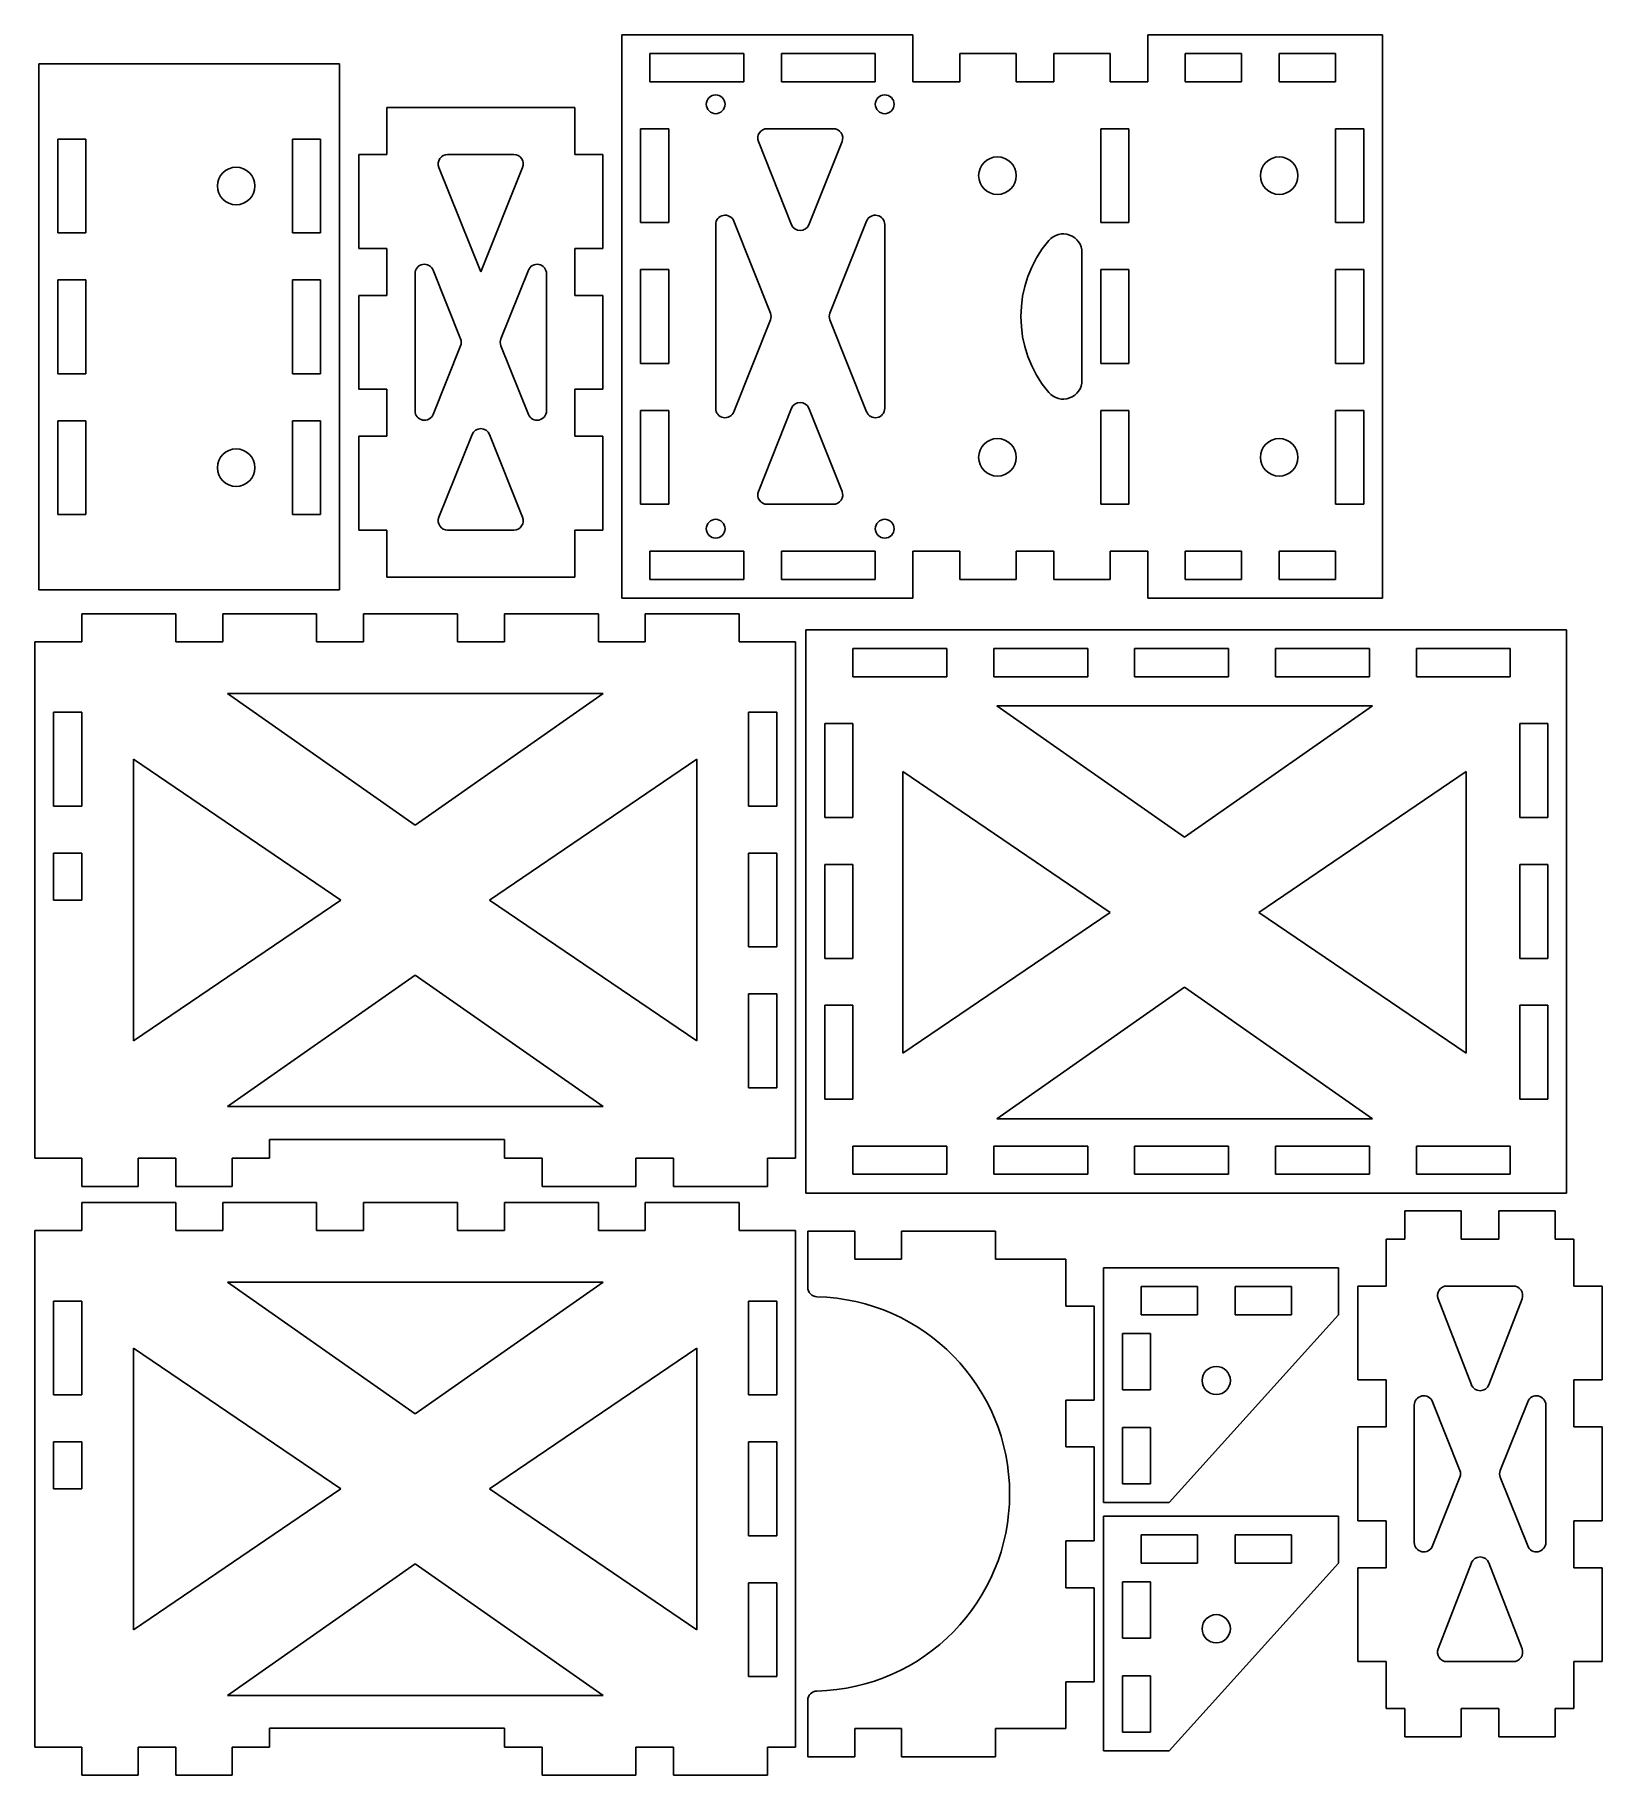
# Model space of a CAD drawing. Header units: millimetres. Extents: x 3336 to 3503, y 1452 to 1638.
import ezdxf

# ---------------------------------------------------------------- set-up
doc = ezdxf.new("R2010")
doc.units = ezdxf.units.MM

msp = doc.modelspace()

# ---------------------------------------------------------------- linework, layer by layer
at = {"color": 7, "linetype": 'Continuous', "lineweight": 25}
for p, q in [((3398.79, 1637.57), (3398.79, 1577.57)), ((3398.79, 1637.57), (3429.79, 1637.57)), ((3429.79, 1637.57), (3429.79, 1632.57)), ((3454.79, 1637.57), (3454.79, 1632.57)), ((3479.79, 1637.57), (3454.79, 1637.57)), ((3479.79, 1637.57), (3479.79, 1577.57)), ((3411.79, 1635.57), (3401.79, 1635.57)), ((3401.79, 1635.57), (3401.79, 1632.57)), ((3411.79, 1632.57), (3411.79, 1635.57)), ((3425.79, 1635.57), (3415.79, 1635.57)), ((3415.79, 1635.57), (3415.79, 1632.57)), ((3425.79, 1632.57), (3425.79, 1635.57)), ((3434.79, 1632.57), (3434.79, 1635.57)), ((3434.79, 1635.57), (3440.79, 1635.57)), ((3440.79, 1635.57), (3440.79, 1632.57)), ((3444.79, 1632.57), (3444.79, 1635.57)), ((3444.79, 1635.57), (3450.79, 1635.57)), ((3450.79, 1632.57), (3450.79, 1635.57)), ((3464.79, 1635.57), (3458.79, 1635.57)), ((3458.79, 1635.57), (3458.79, 1632.57)), ((3464.79, 1632.57), (3464.79, 1635.57)), ((3474.79, 1635.57), (3468.79, 1635.57)), ((3468.79, 1635.57), (3468.79, 1632.57)), ((3474.79, 1632.57), (3474.79, 1635.57)), ((3368.73, 1634.47), (3336.73, 1634.47)), ((3336.73, 1634.47), (3336.73, 1578.47)), ((3368.73, 1578.47), (3368.73, 1634.47)), ((3401.79, 1632.57), (3411.79, 1632.57)), ((3415.79, 1632.57), (3425.79, 1632.57)), ((3429.79, 1632.57), (3434.79, 1632.57)), ((3440.79, 1632.57), (3444.79, 1632.57)), ((3450.79, 1632.57), (3454.79, 1632.57)), ((3458.79, 1632.57), (3464.79, 1632.57)), ((3468.79, 1632.57), (3474.79, 1632.57)), ((3393.78, 1629.82), (3373.78, 1629.82)), ((3373.78, 1629.82), (3373.78, 1624.82)), ((3393.78, 1624.82), (3393.78, 1629.82)), ((3403.79, 1627.57), (3400.79, 1627.57)), ((3400.79, 1627.57), (3400.79, 1617.57)), ((3403.79, 1617.57), (3403.79, 1627.57)), ((3414.27, 1627.57), (3421.32, 1627.57)), ((3452.79, 1627.57), (3449.79, 1627.57)), ((3449.79, 1617.57), (3449.79, 1627.57)), ((3452.79, 1617.57), (3452.79, 1627.57)), ((3474.79, 1627.57), (3477.79, 1627.57)), ((3474.79, 1627.57), (3474.79, 1617.57)), ((3477.79, 1627.57), (3477.79, 1617.57)), ((3341.73, 1626.47), (3338.73, 1626.47)), ((3338.73, 1616.47), (3338.73, 1626.47)), ((3341.73, 1616.47), (3341.73, 1626.47)), ((3363.73, 1626.47), (3366.73, 1626.47)), ((3363.73, 1626.47), (3363.73, 1616.47)), ((3366.73, 1626.47), (3366.73, 1616.47)), ((3416.86, 1617.35), (3413.34, 1626.2)), ((3422.25, 1626.2), (3418.72, 1617.35)), ((3373.78, 1624.82), (3370.78, 1624.82)), ((3370.78, 1624.82), (3370.78, 1614.82)), ((3387.3, 1624.82), (3380.25, 1624.82)), ((3396.78, 1624.82), (3393.78, 1624.82)), ((3396.78, 1614.82), (3396.78, 1624.82)), ((3379.32, 1623.45), (3383.78, 1612.32)), ((3383.78, 1612.32), (3388.23, 1623.45)), ((3341.73, 1616.47), (3338.73, 1616.47)), ((3363.73, 1616.47), (3366.73, 1616.47)), ((3400.79, 1617.57), (3403.79, 1617.57)), ((3408.79, 1597.79), (3408.79, 1617.36)), ((3410.72, 1617.73), (3414.62, 1607.94)), ((3420.96, 1607.94), (3424.86, 1617.73)), ((3426.79, 1617.36), (3426.79, 1597.79)), ((3452.79, 1617.57), (3449.79, 1617.57)), ((3474.79, 1617.57), (3477.79, 1617.57)), ((3370.78, 1614.82), (3373.78, 1614.82)), ((3373.78, 1614.82), (3373.78, 1609.82)), ((3393.78, 1609.82), (3393.78, 1614.82)), ((3393.78, 1614.82), (3396.78, 1614.82)), ((3447.79, 1614.37), (3447.79, 1600.77)), ((3341.73, 1611.47), (3338.73, 1611.47)), ((3338.73, 1601.47), (3338.73, 1611.47)), ((3341.73, 1601.47), (3341.73, 1611.47)), ((3363.73, 1611.47), (3363.73, 1601.47)), ((3363.73, 1611.47), (3366.73, 1611.47)), ((3366.73, 1611.47), (3366.73, 1601.47)), ((3376.78, 1612.13), (3376.78, 1597.52)), ((3381.63, 1605.2), (3378.7, 1612.5)), ((3388.85, 1612.5), (3385.92, 1605.2)), ((3390.78, 1597.52), (3390.78, 1612.13)), ((3403.79, 1612.57), (3400.79, 1612.57)), ((3400.79, 1612.57), (3400.79, 1602.57)), ((3403.79, 1602.57), (3403.79, 1612.57)), ((3452.79, 1612.57), (3449.79, 1612.57)), ((3449.79, 1602.57), (3449.79, 1612.57)), ((3452.79, 1602.57), (3452.79, 1612.57)), ((3474.79, 1612.57), (3477.79, 1612.57)), ((3474.79, 1612.57), (3474.79, 1602.57)), ((3477.79, 1612.57), (3477.79, 1602.57)), ((3373.78, 1609.82), (3370.78, 1609.82)), ((3370.78, 1609.82), (3370.78, 1599.82)), ((3396.78, 1609.82), (3393.78, 1609.82)), ((3396.78, 1599.82), (3396.78, 1609.82)), ((3414.62, 1607.2), (3410.72, 1597.42)), ((3424.86, 1597.42), (3420.96, 1607.2)), ((3378.7, 1597.15), (3381.63, 1604.45)), ((3385.92, 1604.45), (3388.85, 1597.15)), ((3400.79, 1602.57), (3403.79, 1602.57)), ((3452.79, 1602.57), (3449.79, 1602.57)), ((3474.79, 1602.57), (3477.79, 1602.57)), ((3341.73, 1601.47), (3338.73, 1601.47)), ((3363.73, 1601.47), (3366.73, 1601.47)), ((3370.78, 1599.82), (3373.78, 1599.82)), ((3373.78, 1599.82), (3373.78, 1594.82)), ((3393.78, 1594.82), (3393.78, 1599.82)), ((3393.78, 1599.82), (3396.78, 1599.82)), ((3413.34, 1588.94), (3416.86, 1597.79)), ((3418.72, 1597.79), (3422.25, 1588.94)), ((3338.73, 1586.47), (3338.73, 1596.47)), ((3341.73, 1596.47), (3338.73, 1596.47)), ((3341.73, 1586.47), (3341.73, 1596.47)), ((3363.73, 1596.47), (3363.73, 1586.47)), ((3363.73, 1596.47), (3366.73, 1596.47)), ((3366.73, 1596.47), (3366.73, 1586.47)), ((3403.79, 1597.57), (3400.79, 1597.57)), ((3400.79, 1597.57), (3400.79, 1587.57)), ((3403.79, 1587.57), (3403.79, 1597.57)), ((3452.79, 1597.57), (3449.79, 1597.57)), ((3449.79, 1587.57), (3449.79, 1597.57)), ((3452.79, 1587.57), (3452.79, 1597.57)), ((3474.79, 1597.57), (3477.79, 1597.57)), ((3474.79, 1597.57), (3474.79, 1587.57)), ((3477.79, 1597.57), (3477.79, 1587.57)), ((3373.78, 1594.82), (3370.78, 1594.82)), ((3370.78, 1594.82), (3370.78, 1584.82)), ((3382.85, 1595), (3379.32, 1586.2)), ((3388.23, 1586.2), (3384.7, 1595)), ((3396.78, 1594.82), (3393.78, 1594.82)), ((3396.78, 1584.82), (3396.78, 1594.82)), ((3400.79, 1587.57), (3403.79, 1587.57)), ((3421.32, 1587.57), (3414.27, 1587.57)), ((3452.79, 1587.57), (3449.79, 1587.57)), ((3474.79, 1587.57), (3477.79, 1587.57)), ((3341.73, 1586.47), (3338.73, 1586.47)), ((3363.73, 1586.47), (3366.73, 1586.47)), ((3370.78, 1584.82), (3373.78, 1584.82)), ((3373.78, 1584.82), (3373.78, 1579.82)), ((3380.25, 1584.82), (3387.3, 1584.82)), ((3393.78, 1579.82), (3393.78, 1584.82)), ((3393.78, 1584.82), (3396.78, 1584.82)), ((3411.79, 1582.57), (3401.79, 1582.57)), ((3401.79, 1582.57), (3401.79, 1579.57)), ((3411.79, 1579.57), (3411.79, 1582.57)), ((3425.79, 1582.57), (3415.79, 1582.57)), ((3415.79, 1582.57), (3415.79, 1579.57)), ((3425.79, 1579.57), (3425.79, 1582.57)), ((3429.79, 1582.57), (3434.79, 1582.57)), ((3429.79, 1582.57), (3429.79, 1577.57)), ((3434.79, 1582.57), (3434.79, 1579.57)), ((3440.79, 1582.57), (3444.79, 1582.57)), ((3440.79, 1579.57), (3440.79, 1582.57)), ((3444.79, 1582.57), (3444.79, 1579.57)), ((3454.79, 1582.57), (3450.79, 1582.57)), ((3450.79, 1582.57), (3450.79, 1579.57)), ((3454.79, 1577.57), (3454.79, 1582.57)), ((3464.79, 1582.57), (3458.79, 1582.57)), ((3458.79, 1582.57), (3458.79, 1579.57)), ((3464.79, 1579.57), (3464.79, 1582.57)), ((3474.79, 1582.57), (3468.79, 1582.57)), ((3468.79, 1582.57), (3468.79, 1579.57)), ((3474.79, 1579.57), (3474.79, 1582.57)), ((3373.78, 1579.82), (3393.78, 1579.82)), ((3401.79, 1579.57), (3411.79, 1579.57)), ((3415.79, 1579.57), (3425.79, 1579.57)), ((3434.79, 1579.57), (3440.79, 1579.57)), ((3444.79, 1579.57), (3450.79, 1579.57)), ((3458.79, 1579.57), (3464.79, 1579.57)), ((3468.79, 1579.57), (3474.79, 1579.57)), ((3336.73, 1578.47), (3368.73, 1578.47)), ((3398.79, 1577.57), (3429.79, 1577.57)), ((3479.79, 1577.57), (3454.79, 1577.57)), ((3351.3, 1575.92), (3341.3, 1575.92)), ((3341.3, 1575.92), (3341.3, 1572.92)), ((3351.3, 1572.92), (3351.3, 1575.92)), ((3366.3, 1575.92), (3356.3, 1575.92)), ((3356.3, 1575.92), (3356.3, 1572.92)), ((3366.3, 1572.92), (3366.3, 1575.92)), ((3381.3, 1575.92), (3371.3, 1575.92)), ((3371.3, 1575.92), (3371.3, 1572.92)), ((3381.3, 1572.92), (3381.3, 1575.92)), ((3396.3, 1575.92), (3386.3, 1575.92)), ((3386.3, 1575.92), (3386.3, 1572.92)), ((3396.3, 1572.92), (3396.3, 1575.92)), ((3411.3, 1575.92), (3401.3, 1575.92)), ((3401.3, 1575.92), (3401.3, 1572.92)), ((3411.3, 1572.92), (3411.3, 1575.92)), ((3499.4, 1574.21), (3418.4, 1574.21)), ((3418.4, 1574.21), (3418.4, 1514.21)), ((3499.4, 1514.21), (3499.4, 1574.21)), ((3341.3, 1572.92), (3336.3, 1572.92)), ((3336.3, 1572.92), (3336.3, 1517.92)), ((3356.3, 1572.92), (3351.3, 1572.92)), ((3371.3, 1572.92), (3366.3, 1572.92)), ((3386.3, 1572.92), (3381.3, 1572.92)), ((3401.3, 1572.92), (3396.3, 1572.92)), ((3417.3, 1572.92), (3411.3, 1572.92)), ((3417.3, 1517.92), (3417.3, 1572.92)), ((3423.4, 1572.21), (3423.4, 1569.21)), ((3433.4, 1572.21), (3423.4, 1572.21)), ((3433.4, 1569.21), (3433.4, 1572.21)), ((3438.4, 1572.21), (3438.4, 1569.21)), ((3448.4, 1572.21), (3438.4, 1572.21)), ((3448.4, 1569.21), (3448.4, 1572.21)), ((3453.4, 1572.21), (3453.4, 1569.21)), ((3463.4, 1572.21), (3453.4, 1572.21)), ((3463.4, 1569.21), (3463.4, 1572.21)), ((3468.4, 1572.21), (3468.4, 1569.21)), ((3478.4, 1572.21), (3468.4, 1572.21)), ((3478.4, 1569.21), (3478.4, 1572.21)), ((3483.4, 1572.21), (3483.4, 1569.21)), ((3493.4, 1572.21), (3483.4, 1572.21)), ((3493.4, 1569.21), (3493.4, 1572.21)), ((3423.4, 1569.21), (3433.4, 1569.21)), ((3438.4, 1569.21), (3448.4, 1569.21)), ((3453.4, 1569.21), (3463.4, 1569.21)), ((3468.4, 1569.21), (3478.4, 1569.21)), ((3483.4, 1569.21), (3493.4, 1569.21)), ((3341.3, 1565.42), (3338.3, 1565.42)), ((3338.3, 1565.42), (3338.3, 1555.42)), ((3341.3, 1555.42), (3341.3, 1565.42)), ((3412.3, 1565.42), (3412.3, 1555.42)), ((3415.3, 1565.42), (3412.3, 1565.42)), ((3415.3, 1555.42), (3415.3, 1565.42)), ((3420.4, 1564.21), (3420.4, 1554.21)), ((3423.4, 1564.21), (3420.4, 1564.21)), ((3423.4, 1554.21), (3423.4, 1564.21)), ((3497.4, 1564.21), (3494.4, 1564.21)), ((3494.4, 1564.21), (3494.4, 1554.21)), ((3497.4, 1554.21), (3497.4, 1564.21)), ((3338.3, 1555.42), (3341.3, 1555.42)), ((3412.3, 1555.42), (3415.3, 1555.42)), ((3420.4, 1554.21), (3423.4, 1554.21)), ((3494.4, 1554.21), (3497.4, 1554.21)), ((3341.3, 1550.42), (3338.3, 1550.42)), ((3338.3, 1550.42), (3338.3, 1545.42)), ((3341.3, 1545.42), (3341.3, 1550.42)), ((3412.3, 1550.42), (3412.3, 1540.42)), ((3415.3, 1550.42), (3412.3, 1550.42)), ((3415.3, 1540.42), (3415.3, 1550.42)), ((3420.4, 1549.21), (3420.4, 1539.21)), ((3423.4, 1549.21), (3420.4, 1549.21)), ((3423.4, 1539.21), (3423.4, 1549.21)), ((3497.4, 1549.21), (3494.4, 1549.21)), ((3494.4, 1549.21), (3494.4, 1539.21)), ((3497.4, 1539.21), (3497.4, 1549.21)), ((3338.3, 1545.42), (3341.3, 1545.42)), ((3412.3, 1540.42), (3415.3, 1540.42)), ((3420.4, 1539.21), (3423.4, 1539.21)), ((3494.4, 1539.21), (3497.4, 1539.21)), ((3412.3, 1535.42), (3412.3, 1525.42)), ((3415.3, 1535.42), (3412.3, 1535.42)), ((3415.3, 1525.42), (3415.3, 1535.42)), ((3420.4, 1534.21), (3420.4, 1524.21)), ((3423.4, 1534.21), (3420.4, 1534.21)), ((3423.4, 1524.21), (3423.4, 1534.21)), ((3497.4, 1534.21), (3494.4, 1534.21)), ((3494.4, 1534.21), (3494.4, 1524.21)), ((3497.4, 1524.21), (3497.4, 1534.21)), ((3412.3, 1525.42), (3415.3, 1525.42)), ((3420.4, 1524.21), (3423.4, 1524.21)), ((3494.4, 1524.21), (3497.4, 1524.21)), ((3361.3, 1517.92), (3361.3, 1519.92)), ((3361.3, 1519.92), (3386.3, 1519.92)), ((3386.3, 1519.92), (3386.3, 1517.92)), ((3423.4, 1519.21), (3423.4, 1516.21)), ((3433.4, 1519.21), (3423.4, 1519.21)), ((3433.4, 1516.21), (3433.4, 1519.21)), ((3438.4, 1519.21), (3438.4, 1516.21)), ((3448.4, 1519.21), (3438.4, 1519.21)), ((3448.4, 1516.21), (3448.4, 1519.21)), ((3453.4, 1519.21), (3453.4, 1516.21)), ((3463.4, 1519.21), (3453.4, 1519.21)), ((3463.4, 1516.21), (3463.4, 1519.21)), ((3468.4, 1519.21), (3468.4, 1516.21)), ((3478.4, 1519.21), (3468.4, 1519.21)), ((3478.4, 1516.21), (3478.4, 1519.21)), ((3483.4, 1519.21), (3483.4, 1516.21)), ((3493.4, 1519.21), (3483.4, 1519.21)), ((3493.4, 1516.21), (3493.4, 1519.21)), ((3336.3, 1517.92), (3341.3, 1517.92)), ((3341.3, 1517.92), (3341.3, 1514.92)), ((3347.3, 1514.92), (3347.3, 1517.92)), ((3347.3, 1517.92), (3351.3, 1517.92)), ((3351.3, 1517.92), (3351.3, 1514.92)), ((3357.3, 1514.92), (3357.3, 1517.92)), ((3357.3, 1517.92), (3361.3, 1517.92)), ((3386.3, 1517.92), (3390.3, 1517.92)), ((3390.3, 1517.92), (3390.3, 1514.92)), ((3400.3, 1514.92), (3400.3, 1517.92)), ((3400.3, 1517.92), (3404.3, 1517.92)), ((3404.3, 1517.92), (3404.3, 1514.92)), ((3414.3, 1514.92), (3414.3, 1517.92)), ((3414.3, 1517.92), (3417.3, 1517.92)), ((3341.3, 1514.92), (3347.3, 1514.92)), ((3351.3, 1514.92), (3357.3, 1514.92)), ((3390.3, 1514.92), (3400.3, 1514.92)), ((3404.3, 1514.92), (3414.3, 1514.92)), ((3423.4, 1516.21), (3433.4, 1516.21)), ((3438.4, 1516.21), (3448.4, 1516.21)), ((3453.4, 1516.21), (3463.4, 1516.21)), ((3468.4, 1516.21), (3478.4, 1516.21)), ((3483.4, 1516.21), (3493.4, 1516.21)), ((3351.3, 1513.21), (3341.3, 1513.21)), ((3341.3, 1513.21), (3341.3, 1510.21)), ((3351.3, 1510.21), (3351.3, 1513.21)), ((3366.3, 1513.21), (3356.3, 1513.21)), ((3356.3, 1513.21), (3356.3, 1510.21)), ((3366.3, 1510.21), (3366.3, 1513.21)), ((3381.3, 1513.21), (3371.3, 1513.21)), ((3371.3, 1513.21), (3371.3, 1510.21)), ((3381.3, 1510.21), (3381.3, 1513.21)), ((3396.3, 1513.21), (3386.3, 1513.21)), ((3386.3, 1513.21), (3386.3, 1510.21)), ((3396.3, 1510.21), (3396.3, 1513.21)), ((3411.3, 1513.21), (3401.3, 1513.21)), ((3401.3, 1513.21), (3401.3, 1510.21)), ((3411.3, 1510.21), (3411.3, 1513.21)), ((3418.4, 1514.21), (3499.4, 1514.21)), ((3488.18, 1512.31), (3482.18, 1512.31)), ((3482.18, 1512.31), (3482.18, 1509.31)), ((3488.18, 1509.31), (3488.18, 1512.31)), ((3498.18, 1512.31), (3492.18, 1512.31)), ((3492.18, 1512.31), (3492.18, 1509.31)), ((3498.18, 1509.31), (3498.18, 1512.31)), ((3341.3, 1510.21), (3336.3, 1510.21)), ((3336.3, 1510.21), (3336.3, 1455.21)), ((3356.3, 1510.21), (3351.3, 1510.21)), ((3371.3, 1510.21), (3366.3, 1510.21)), ((3386.3, 1510.21), (3381.3, 1510.21)), ((3401.3, 1510.21), (3396.3, 1510.21)), ((3417.3, 1510.21), (3411.3, 1510.21)), ((3417.3, 1455.21), (3417.3, 1510.21)), ((3423.59, 1510.17), (3418.59, 1510.17)), ((3418.59, 1510.17), (3418.59, 1504.17)), ((3423.59, 1507.17), (3423.59, 1510.17)), ((3438.59, 1510.17), (3428.59, 1510.17)), ((3428.59, 1510.17), (3428.59, 1507.17)), ((3438.59, 1507.17), (3438.59, 1510.17)), ((3482.18, 1509.31), (3480.18, 1509.31)), ((3480.18, 1509.31), (3480.18, 1504.31)), ((3492.18, 1509.31), (3488.18, 1509.31)), ((3500.18, 1509.31), (3498.18, 1509.31)), ((3500.18, 1504.31), (3500.18, 1509.31)), ((3428.59, 1507.17), (3423.59, 1507.17)), ((3446.09, 1507.17), (3438.59, 1507.17)), ((3446.09, 1502.17), (3446.09, 1507.17)), ((3475.09, 1506.25), (3450.09, 1506.25)), ((3450.09, 1506.25), (3450.09, 1481.25)), ((3475.09, 1501.25), (3475.09, 1506.25)), ((3454.09, 1504.25), (3454.09, 1501.25)), ((3460.09, 1504.25), (3454.09, 1504.25)), ((3460.09, 1501.25), (3460.09, 1504.25)), ((3470.09, 1504.25), (3464.09, 1504.25)), ((3464.09, 1504.25), (3464.09, 1501.25)), ((3470.09, 1501.25), (3470.09, 1504.25)), ((3480.18, 1504.31), (3477.18, 1504.31)), ((3477.18, 1504.31), (3477.18, 1494.31)), ((3493.72, 1504.31), (3486.64, 1504.31)), ((3503.18, 1504.31), (3500.18, 1504.31)), ((3503.18, 1494.31), (3503.18, 1504.31)), ((3341.3, 1502.71), (3338.3, 1502.71)), ((3338.3, 1502.71), (3338.3, 1492.71)), ((3341.3, 1492.71), (3341.3, 1502.71)), ((3412.3, 1502.71), (3412.3, 1492.71)), ((3415.3, 1502.71), (3412.3, 1502.71)), ((3415.3, 1492.71), (3415.3, 1502.71)), ((3449.09, 1502.17), (3446.09, 1502.17)), ((3449.09, 1492.17), (3449.09, 1502.17)), ((3485.71, 1502.95), (3489.25, 1493.8)), ((3491.11, 1493.8), (3494.66, 1502.95)), ((3454.09, 1501.25), (3460.09, 1501.25)), ((3457.09, 1481.25), (3475.09, 1501.25)), ((3464.09, 1501.25), (3470.09, 1501.25)), ((3452.09, 1499.25), (3452.09, 1493.25)), ((3455.09, 1499.25), (3452.09, 1499.25)), ((3455.09, 1493.25), (3455.09, 1499.25)), ((3477.18, 1494.31), (3480.18, 1494.31)), ((3480.18, 1494.31), (3480.18, 1489.31)), ((3500.18, 1489.31), (3500.18, 1494.31)), ((3500.18, 1494.31), (3503.18, 1494.31)), ((3338.3, 1492.71), (3341.3, 1492.71)), ((3412.3, 1492.71), (3415.3, 1492.71)), ((3446.09, 1487.17), (3446.09, 1492.17)), ((3446.09, 1492.17), (3449.09, 1492.17)), ((3452.09, 1493.25), (3455.09, 1493.25)), ((3483.18, 1491.62), (3483.18, 1477)), ((3488.03, 1484.68), (3485.11, 1491.99)), ((3495.25, 1491.99), (3492.33, 1484.68)), ((3497.18, 1477), (3497.18, 1491.62)), ((3452.09, 1489.25), (3452.09, 1483.25)), ((3455.09, 1489.25), (3452.09, 1489.25)), ((3455.09, 1483.25), (3455.09, 1489.25)), ((3480.18, 1489.31), (3477.18, 1489.31)), ((3477.18, 1489.31), (3477.18, 1479.31)), ((3503.18, 1489.31), (3500.18, 1489.31)), ((3503.18, 1479.31), (3503.18, 1489.31)), ((3341.3, 1487.71), (3338.3, 1487.71)), ((3338.3, 1487.71), (3338.3, 1482.71)), ((3341.3, 1482.71), (3341.3, 1487.71)), ((3412.3, 1487.71), (3412.3, 1477.71)), ((3415.3, 1487.71), (3412.3, 1487.71)), ((3415.3, 1477.71), (3415.3, 1487.71)), ((3449.09, 1487.17), (3446.09, 1487.17)), ((3449.09, 1477.17), (3449.09, 1487.17)), ((3452.09, 1483.25), (3455.09, 1483.25)), ((3485.11, 1476.63), (3488.03, 1483.94)), ((3492.33, 1483.94), (3495.25, 1476.63)), ((3338.3, 1482.71), (3341.3, 1482.71)), ((3450.09, 1481.25), (3457.09, 1481.25)), ((3475.09, 1479.81), (3450.09, 1479.81)), ((3450.09, 1479.81), (3450.09, 1454.81)), ((3475.09, 1474.81), (3475.09, 1479.81)), ((3477.18, 1479.31), (3480.18, 1479.31)), ((3480.18, 1479.31), (3480.18, 1474.31)), ((3500.18, 1474.31), (3500.18, 1479.31)), ((3500.18, 1479.31), (3503.18, 1479.31)), ((3412.3, 1477.71), (3415.3, 1477.71)), ((3454.09, 1477.81), (3454.09, 1474.81)), ((3460.09, 1477.81), (3454.09, 1477.81)), ((3460.09, 1474.81), (3460.09, 1477.81)), ((3470.09, 1477.81), (3464.09, 1477.81)), ((3464.09, 1477.81), (3464.09, 1474.81)), ((3470.09, 1474.81), (3470.09, 1477.81)), ((3446.09, 1472.17), (3446.09, 1477.17)), ((3446.09, 1477.17), (3449.09, 1477.17)), ((3454.09, 1474.81), (3460.09, 1474.81)), ((3457.09, 1454.81), (3475.09, 1474.81)), ((3464.09, 1474.81), (3470.09, 1474.81)), ((3480.18, 1474.31), (3477.18, 1474.31)), ((3477.18, 1474.31), (3477.18, 1464.31)), ((3489.25, 1474.82), (3485.71, 1465.67)), ((3494.66, 1465.67), (3491.11, 1474.82)), ((3503.18, 1474.31), (3500.18, 1474.31)), ((3503.18, 1464.31), (3503.18, 1474.31)), ((3412.3, 1472.71), (3412.3, 1462.71)), ((3415.3, 1472.71), (3412.3, 1472.71)), ((3415.3, 1462.71), (3415.3, 1472.71)), ((3449.09, 1472.17), (3446.09, 1472.17)), ((3449.09, 1462.17), (3449.09, 1472.17)), ((3452.09, 1472.81), (3452.09, 1466.81)), ((3455.09, 1472.81), (3452.09, 1472.81)), ((3455.09, 1466.81), (3455.09, 1472.81)), ((3452.09, 1466.81), (3455.09, 1466.81)), ((3412.3, 1462.71), (3415.3, 1462.71)), ((3452.09, 1462.81), (3452.09, 1456.81)), ((3455.09, 1462.81), (3452.09, 1462.81)), ((3455.09, 1456.81), (3455.09, 1462.81)), ((3477.18, 1464.31), (3480.18, 1464.31)), ((3480.18, 1464.31), (3480.18, 1459.31)), ((3486.64, 1464.31), (3493.72, 1464.31)), ((3500.18, 1459.31), (3500.18, 1464.31)), ((3500.18, 1464.31), (3503.18, 1464.31)), ((3446.09, 1457.17), (3446.09, 1462.17)), ((3446.09, 1462.17), (3449.09, 1462.17)), ((3418.59, 1460.18), (3418.59, 1454.17)), ((3480.18, 1459.31), (3482.18, 1459.31)), ((3482.18, 1459.31), (3482.18, 1456.31)), ((3488.18, 1456.31), (3488.18, 1459.31)), ((3488.18, 1459.31), (3492.18, 1459.31)), ((3492.18, 1459.31), (3492.18, 1456.31)), ((3498.18, 1459.31), (3500.18, 1459.31)), ((3498.18, 1456.31), (3498.18, 1459.31)), ((3361.3, 1455.21), (3361.3, 1457.21)), ((3361.3, 1457.21), (3386.3, 1457.21)), ((3386.3, 1457.21), (3386.3, 1455.21)), ((3423.59, 1454.17), (3423.59, 1457.17)), ((3423.59, 1457.17), (3428.59, 1457.17)), ((3428.59, 1457.17), (3428.59, 1454.17)), ((3438.59, 1454.17), (3438.59, 1457.17)), ((3438.59, 1457.17), (3446.09, 1457.17)), ((3336.3, 1455.21), (3341.3, 1455.21)), ((3341.3, 1455.21), (3341.3, 1452.21)), ((3347.3, 1452.21), (3347.3, 1455.21)), ((3347.3, 1455.21), (3351.3, 1455.21)), ((3351.3, 1455.21), (3351.3, 1452.21)), ((3357.3, 1452.21), (3357.3, 1455.21)), ((3357.3, 1455.21), (3361.3, 1455.21)), ((3386.3, 1455.21), (3390.3, 1455.21)), ((3390.3, 1455.21), (3390.3, 1452.21)), ((3400.3, 1452.21), (3400.3, 1455.21)), ((3400.3, 1455.21), (3404.3, 1455.21)), ((3404.3, 1455.21), (3404.3, 1452.21)), ((3414.3, 1452.21), (3414.3, 1455.21)), ((3414.3, 1455.21), (3417.3, 1455.21)), ((3452.09, 1456.81), (3455.09, 1456.81)), ((3482.18, 1456.31), (3488.18, 1456.31)), ((3492.18, 1456.31), (3498.18, 1456.31)), ((3418.59, 1454.17), (3423.59, 1454.17)), ((3428.59, 1454.17), (3438.59, 1454.17)), ((3450.09, 1454.81), (3457.09, 1454.81)), ((3341.3, 1452.21), (3347.3, 1452.21)), ((3351.3, 1452.21), (3357.3, 1452.21)), ((3390.3, 1452.21), (3400.3, 1452.21)), ((3404.3, 1452.21), (3414.3, 1452.21))]:
    msp.add_line(p, q, dxfattribs=at)
for p, q in [((3376.8, 1567.42), (3356.8, 1567.42)), ((3356.8, 1567.42), (3376.8, 1553.41)), ((3376.8, 1567.42), (3396.8, 1567.42)), ((3396.8, 1567.42), (3376.8, 1553.41)), ((3458.71, 1566.11), (3438.71, 1566.11)), ((3438.71, 1566.11), (3458.71, 1552.1)), ((3458.71, 1566.11), (3478.71, 1566.11)), ((3478.71, 1566.11), (3458.71, 1552.1)), ((3368.89, 1545.42), (3346.8, 1560.42)), ((3346.8, 1545.42), (3346.8, 1560.42)), ((3384.7, 1545.42), (3406.8, 1560.42)), ((3406.8, 1545.42), (3406.8, 1560.42)), ((3450.8, 1544.11), (3428.71, 1559.11)), ((3428.71, 1544.11), (3428.71, 1559.11)), ((3466.62, 1544.11), (3488.71, 1559.11)), ((3488.71, 1544.11), (3488.71, 1559.11)), ((3368.89, 1545.42), (3346.8, 1530.42)), ((3346.8, 1545.42), (3346.8, 1530.42)), ((3384.7, 1545.42), (3406.8, 1530.42)), ((3406.8, 1545.42), (3406.8, 1530.42)), ((3450.8, 1544.11), (3428.71, 1529.11)), ((3428.71, 1544.11), (3428.71, 1529.11)), ((3466.62, 1544.11), (3488.71, 1529.11)), ((3488.71, 1544.11), (3488.71, 1529.11)), ((3356.8, 1523.42), (3376.8, 1537.43)), ((3396.8, 1523.42), (3376.8, 1537.43)), ((3438.71, 1522.11), (3458.71, 1536.13)), ((3478.71, 1522.11), (3458.71, 1536.13)), ((3376.8, 1523.42), (3356.8, 1523.42)), ((3376.8, 1523.42), (3396.8, 1523.42)), ((3458.71, 1522.11), (3438.71, 1522.11)), ((3458.71, 1522.11), (3478.71, 1522.11)), ((3376.8, 1504.71), (3356.8, 1504.71)), ((3356.8, 1504.71), (3376.8, 1490.7)), ((3376.8, 1504.71), (3396.8, 1504.71)), ((3396.8, 1504.71), (3376.8, 1490.7)), ((3368.89, 1482.71), (3346.8, 1497.71)), ((3346.8, 1482.71), (3346.8, 1497.71)), ((3384.7, 1482.71), (3406.8, 1497.71)), ((3406.8, 1482.71), (3406.8, 1497.71)), ((3368.89, 1482.71), (3346.8, 1467.71)), ((3346.8, 1482.71), (3346.8, 1467.71)), ((3384.7, 1482.71), (3406.8, 1467.71)), ((3406.8, 1482.71), (3406.8, 1467.71)), ((3356.8, 1460.71), (3376.8, 1474.73)), ((3396.8, 1460.71), (3376.8, 1474.73)), ((3376.8, 1460.71), (3356.8, 1460.71)), ((3376.8, 1460.71), (3396.8, 1460.71))]:
    msp.add_line(p, q)
for centre, radius in [((3408.79, 1630.17), 1), ((3426.79, 1630.17), 1), ((3438.79, 1622.57), 2), ((3468.79, 1622.57), 2), ((3357.73, 1621.47), 2), ((3438.79, 1592.57), 2), ((3468.79, 1592.57), 2), ((3357.73, 1591.47), 2), ((3408.79, 1584.97), 1), ((3426.79, 1584.97), 1)]:
    msp.add_circle(centre, radius, dxfattribs=at)
for centre in [(3462.09, 1494.25), (3462.09, 1467.81)]:
    msp.add_circle(centre, 1.5)
for centre, radius, start, end in [((3414.27, 1626.57), 1, 90, 201.7139), ((3421.32, 1626.57), 1, 338.2861, 90), ((3380.25, 1623.82), 1, 90, 201.8014), ((3387.3, 1623.82), 1, 338.1986, 90), ((3409.79, 1617.36), 1, 21.7139, 180), ((3425.79, 1617.36), 1, 0, 158.2861), ((3417.79, 1617.72), 1, 201.7139, 338.2861), ((3445.79, 1614.37), 2, 0, 139.6324), ((3453.79, 1607.57), 12.5, 139.6324, 220.3676), ((3377.78, 1612.13), 1, 21.8014, 180), ((3389.78, 1612.13), 1, 0, 158.1986), ((3413.69, 1607.57), 1, 338.2861, 21.7139), ((3421.89, 1607.57), 1, 158.2861, 201.7139), ((3380.7, 1604.82), 1, 338.1986, 21.8014), ((3386.85, 1604.82), 1, 158.1986, 201.8014), ((3445.79, 1600.77), 2, 220.3676, 0), ((3417.79, 1597.42), 1, 21.7139, 158.2861), ((3377.78, 1597.52), 1, 180, 338.1986), ((3389.78, 1597.52), 1, 201.8014, 0), ((3409.79, 1597.79), 1, 180, 338.2861), ((3425.79, 1597.79), 1, 201.7139, 0), ((3383.78, 1594.63), 1, 21.8014, 158.1986), ((3414.27, 1588.57), 1, 158.2861, 270), ((3421.32, 1588.57), 1, 270, 21.7139), ((3380.25, 1585.82), 1, 158.1986, 270), ((3387.3, 1585.82), 1, 270, 21.8014), ((3419.59, 1504.17), 1, 180, 268.6977), ((3486.64, 1503.31), 1, 90, 201.1626), ((3493.72, 1503.31), 1, 338.8374, 90), ((3419.09, 1482.17), 21, 271.3023, 88.6977), ((3484.18, 1491.62), 1, 21.8014, 180), ((3490.18, 1494.16), 1, 201.1626, 338.8374), ((3496.18, 1491.62), 1, 0, 158.1986), ((3487.11, 1484.31), 1, 338.1986, 21.8014), ((3493.26, 1484.31), 1, 158.1986, 201.8014), ((3484.18, 1477), 1, 180, 338.1986), ((3490.18, 1474.46), 1, 21.1626, 158.8374), ((3496.18, 1477), 1, 201.8014, 0), ((3486.64, 1465.31), 1, 158.8374, 270), ((3493.72, 1465.31), 1, 270, 21.1626), ((3419.59, 1460.18), 1, 91.3023, 180)]:
    msp.add_arc(centre, radius, start, end, dxfattribs=at)

doc.saveas('drawing.dxf')
